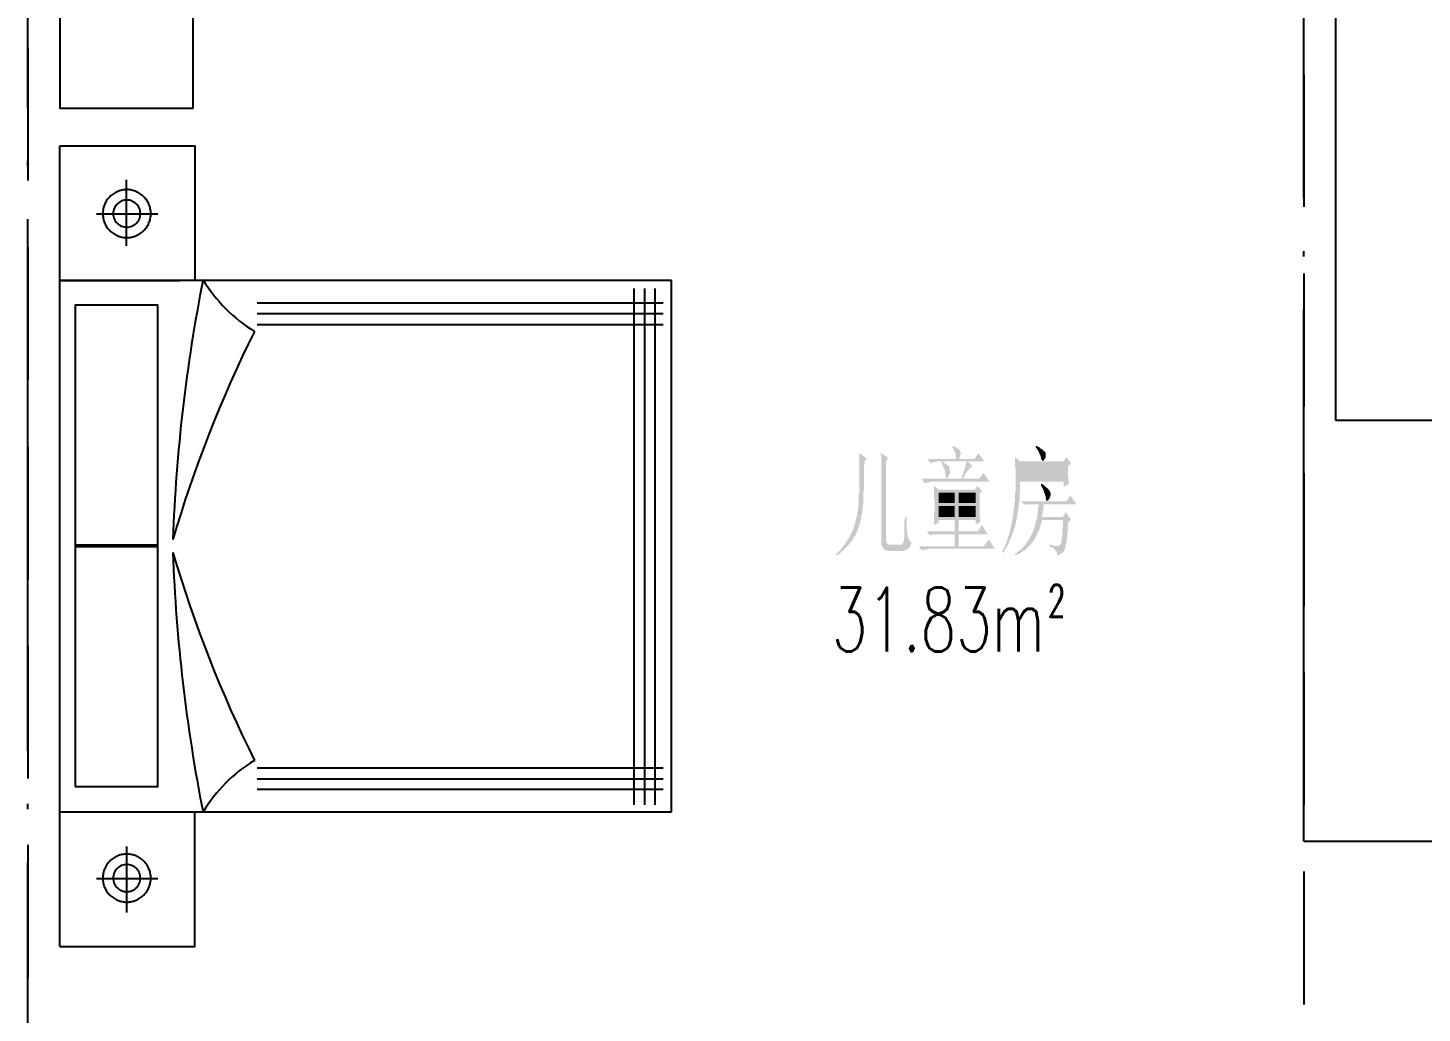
# Model space of a CAD drawing. Header units: millimetres. Extents: x -1120 to 100154, y -9529 to 14223.
# Drawn here: x 42888 to 48133, y 152 to 3860 of the extents above; entities that cross this region are included whole.
import ezdxf

# ---------------------------------------------------------------- set-up
doc = ezdxf.new("R2010")
doc.units = ezdxf.units.MM
doc.linetypes.add('DOTE', pattern=[2.42, 2, -0.2, 0.02, -0.2])
for name, color, linetype in [('A-DOTE', 1, 'Continuous'), ('A-房间名称', 7, 'Continuous'), ('A-立面看线', 7, 'Continuous')]:
    doc.layers.add(name, color=color, linetype=linetype)
doc.styles.add('_TCH_WINDOW', font='SIMPLEX', dxfattribs={"bigfont": 'GBCBIG'})

msp = doc.modelspace()

# ---------------------------------------------------------------- hatches: boundary and pattern name
at = {"layer": 'A-立面看线'}
for points in [[(46035.3, 2228.3), (46035.3, 2221.8), (46035.3, 2217.4), (46033.1, 2210.9), (46033.1, 2206.6), (46033.1, 2202.2), (46033.1, 2195.7), (46033.1, 2191.3), (46033.1, 2187), (46033.1, 2182.6), (46033.1, 2176.1), (46033.1, 2171.7), (46033.1, 2167.4), (46033.1, 2163), (46033.1, 2158.7), (46033.1, 2154.3), (46033.1, 2150), (46033.1, 2145.6), (46033.1, 2139.1), (46033.1, 2134.8), (46033.1, 2130.4), (46033.1, 2128.2), (46033.1, 2123.9), (46033.1, 2119.5), (46031, 2115.2), (46031, 2110.8), (46031, 2106.5), (46031, 2102.1), (46031, 2097.8), (46031, 2095.6), (46031, 2091.2), (46031, 2086.9), (46031, 2082.5), (46031, 2082.5), (46031, 2076), (46031, 2071.6), (46031, 2067.3), (46028.8, 2062.9), (46028.8, 2058.6), (46028.8, 2054.2), (46028.8, 2049.9), (46026.6, 2045.5), (46026.6, 2041.2), (46026.6, 2036.8), (46026.6, 2032.5), (46024.4, 2028.1), (46024.4, 2023.8), (46022.3, 2019.4), (46022.3, 2015.1), (46022.3, 2010.7), (46020.1, 2006.4), (46020.1, 2002), (46017.9, 1997.7), (46017.9, 1995.5), (46015.7, 1991.1), (46015.7, 1986.8), (46013.6, 1982.4), (46011.4, 1978.1), (46011.4, 1973.7), (46009.2, 1971.5), (46009.2, 1969.4), (46007, 1965), (46007, 1962.8), (46004.9, 1960.7), (46002.7, 1956.3), (46002.7, 1954.1), (46000.5, 1949.8), (45998.3, 1947.6), (45996.1, 1945.4), (45994, 1941.1), (45994, 1938.9), (45991.8, 1936.7), (45989.6, 1932.4), (45987.4, 1930.2), (45985.3, 1928), (45983.1, 1923.7), (45980.9, 1921.5), (45978.7, 1919.3), (45976.6, 1915), (45974.4, 1912.8), (45970, 1910.6), (45967.9, 1906.3), (45965.7, 1904.1), (45963.5, 1901.9), (45961.3, 1899.7), (45957, 1895.4), (45954.8, 1893.2), (45952.6, 1891), (45948.3, 1888.9), (45946.1, 1884.5), (45941.7, 1882.3), (45939.6, 1880.1), (45935.2, 1878), (45933, 1875.8), (45930.9, 1873.6), (45928.7, 1880.1), (45930.9, 1882.3), (45935.2, 1884.5), (45937.4, 1888.9), (45939.6, 1891), (45941.7, 1893.2), (45946.1, 1897.6), (45948.3, 1899.7), (45950.5, 1901.9), (45952.6, 1906.3), (45954.8, 1908.4), (45957, 1910.6), (45959.2, 1915), (45961.3, 1917.1), (45963.5, 1921.5), (45965.7, 1923.7), (45967.9, 1928), (45970, 1930.2), (45972.2, 1934.5), (45974.4, 1936.7), (45976.6, 1941.1), (45978.7, 1943.3), (45980.9, 1947.6), (45980.9, 1949.8), (45983.1, 1954.1), (45985.3, 1956.3), (45987.4, 1960.7), (45987.4, 1962.8), (45989.6, 1967.2), (45989.6, 1967.2), (45991.8, 1971.5), (45994, 1975.9), (45994, 1978.1), (45996.1, 1982.4), (45996.1, 1986.8), (45998.3, 1991.1), (45998.3, 1993.3), (46000.5, 1997.7), (46000.5, 2002), (46002.7, 2006.4), (46002.7, 2010.7), (46004.9, 2015.1), (46004.9, 2019.4), (46007, 2023.8), (46007, 2028.1), (46007, 2032.5), (46009.2, 2036.8), (46009.2, 2041.2), (46009.2, 2045.5), (46011.4, 2049.9), (46011.4, 2054.2), (46011.4, 2058.6), (46011.4, 2062.9), (46013.6, 2067.3), (46013.6, 2071.6), (46013.6, 2078.2), (46013.6, 2082.5), (46013.6, 2084.7), (46013.6, 2089.1), (46013.6, 2091.2), (46013.6, 2095.6), (46013.6, 2099.9), (46013.6, 2102.1), (46013.6, 2106.5), (46015.7, 2110.8), (46015.7, 2113), (46015.7, 2117.3), (46015.7, 2121.7), (46015.7, 2126), (46015.7, 2130.4), (46015.7, 2134.8), (46015.7, 2136.9), (46015.7, 2141.3), (46015.7, 2145.6), (46015.7, 2150), (46015.7, 2154.3), (46015.7, 2158.7), (46015.7, 2165.2), (46015.7, 2169.6), (46015.7, 2173.9), (46015.7, 2178.3), (46015.7, 2182.6), (46015.7, 2187), (46015.7, 2193.5), (46015.7, 2197.9), (46015.7, 2202.2), (46015.7, 2208.7), (46015.7, 2213.1), (46015.7, 2217.4), (46015.7, 2224), (46015.7, 2228.3), (46015.7, 2234.9), (46015.7, 2239.2), (46015.7, 2245.7), (46015.7, 2250.1), (46015.7, 2256.6), (46015.7, 2258.8), (46044, 2239.2), (46035.3, 2228.3)], [(46098.4, 2184.8), (46098.4, 2189.2), (46098.4, 2193.5), (46098.4, 2197.9), (46098.4, 2202.2), (46098.4, 2206.6), (46098.4, 2210.9), (46098.4, 2215.3), (46098.4, 2219.6), (46098.4, 2224), (46098.4, 2228.3), (46098.4, 2232.7), (46098.4, 2239.2), (46098.4, 2243.6), (46098.4, 2247.9), (46098.4, 2252.3), (46096.3, 2256.6), (46096.3, 2261), (46124.5, 2241.4), (46115.8, 2228.3), (46115.8, 1936.7), (46115.8, 1932.4), (46115.8, 1930.2), (46118, 1925.8), (46118, 1923.7), (46120.2, 1919.3), (46122.4, 1919.3), (46124.5, 1917.1), (46126.7, 1915), (46131.1, 1915), (46133.2, 1915), (46170.2, 1915), (46172.4, 1915), (46174.6, 1915), (46176.8, 1917.1), (46178.9, 1919.3), (46181.1, 1921.5), (46181.1, 1925.8), (46183.3, 1930.2), (46183.3, 1934.5), (46183.3, 1938.9), (46185.5, 1943.3), (46185.5, 1945.4), (46185.5, 1949.8), (46185.5, 1952), (46185.5, 1956.3), (46185.5, 1960.7), (46185.5, 1965), (46185.5, 1969.4), (46185.5, 1973.7), (46185.5, 1978.1), (46185.5, 1982.4), (46185.5, 1986.8), (46185.5, 1991.1), (46185.5, 1997.7), (46185.5, 2002), (46187.6, 2008.5), (46187.6, 2012.9), (46187.6, 2019.4), (46194.2, 2019.4), (46194.2, 2012.9), (46194.2, 2006.4), (46194.2, 2002), (46194.2, 1995.5), (46194.2, 1991.1), (46194.2, 1984.6), (46194.2, 1980.2), (46194.2, 1975.9), (46194.2, 1971.5), (46194.2, 1969.4), (46196.4, 1965), (46196.4, 1960.7), (46196.4, 1958.5), (46196.4, 1956.3), (46196.4, 1954.1), (46198.5, 1949.8), (46198.5, 1945.4), (46200.7, 1943.3), (46200.7, 1938.9), (46202.9, 1934.5), (46205.1, 1930.2), (46207.2, 1928), (46209.4, 1923.7), (46211.6, 1921.5), (46211.6, 1919.3), (46209.4, 1917.1), (46209.4, 1912.8), (46207.2, 1908.4), (46205.1, 1906.3), (46202.9, 1904.1), (46200.7, 1901.9), (46198.5, 1899.7), (46194.2, 1897.6), (46192, 1895.4), (46189.8, 1893.2), (46185.5, 1893.2), (46183.3, 1891), (46181.1, 1891), (46128.9, 1891), (46124.5, 1891), (46120.2, 1893.2), (46118, 1893.2), (46115.8, 1893.2), (46111.5, 1895.4), (46109.3, 1897.6), (46107.1, 1899.7), (46105, 1901.9), (46105, 1904.1), (46102.8, 1906.3), (46100.6, 1910.6), (46100.6, 1912.8), (46098.4, 1917.1), (46098.4, 1921.5), (46098.4, 1925.8), (46098.4, 1928), (46098.4, 2184.8)], [(46272.5, 2237), (46379.1, 2237), (46379.1, 2241.4), (46379.1, 2245.7), (46379.1, 2250.1), (46377, 2254.4), (46377, 2258.8), (46374.8, 2263.1), (46374.8, 2265.3), (46372.6, 2269.7), (46370.4, 2274), (46368.3, 2278.4), (46366.1, 2280.5), (46366.1, 2282.7), (46368.3, 2287.1), (46372.6, 2284.9), (46377, 2282.7), (46381.3, 2280.5), (46383.5, 2278.4), (46387.8, 2276.2), (46390, 2274), (46392.2, 2271.8), (46392.2, 2271.8), (46394.4, 2269.7), (46394.4, 2267.5), (46396.6, 2263.1), (46396.6, 2258.8), (46396.6, 2256.6), (46396.6, 2254.4), (46394.4, 2250.1), (46394.4, 2245.7), (46392.2, 2243.6), (46390, 2239.2), (46387.8, 2237), (46448.8, 2237), (46464, 2258.8), (46485.8, 2228.3), (46424.8, 2228.3), (46442.2, 2210.9), (46440.1, 2210.9), (46437.9, 2208.7), (46437.9, 2208.7), (46435.7, 2206.6), (46433.5, 2204.4), (46431.4, 2202.2), (46429.2, 2200), (46427, 2197.9), (46424.8, 2193.5), (46420.5, 2191.3), (46418.3, 2187), (46416.1, 2184.8), (46414, 2180.4), (46411.8, 2176.1), (46409.6, 2171.7), (46407.4, 2167.4), (46405.3, 2163), (46466.2, 2163), (46483.6, 2184.8), (46505.4, 2152.2), (46289.9, 2152.2), (46287.7, 2152.2), (46283.4, 2152.2), (46281.2, 2152.2), (46276.9, 2150), (46274.7, 2150), (46270.3, 2150), (46268.2, 2150), (46266, 2147.8), (46261.6, 2147.8), (46261.6, 2145.6), (46250.8, 2163), (46398.7, 2163), (46400.9, 2167.4), (46403.1, 2171.7), (46403.1, 2176.1), (46405.3, 2180.4), (46407.4, 2184.8), (46407.4, 2189.2), (46409.6, 2193.5), (46411.8, 2197.9), (46411.8, 2202.2), (46414, 2206.6), (46414, 2210.9), (46416.1, 2213.1), (46416.1, 2217.4), (46418.3, 2221.8), (46418.3, 2224), (46420.5, 2228.3), (46329.1, 2228.3), (46333.4, 2224), (46335.6, 2221.8), (46340, 2219.6), (46344.3, 2217.4), (46346.5, 2215.3), (46348.7, 2213.1), (46350.9, 2210.9), (46353, 2208.7), (46353, 2206.6), (46355.2, 2204.4), (46355.2, 2200), (46355.2, 2195.7), (46357.4, 2191.3), (46357.4, 2189.2), (46357.4, 2184.8), (46355.2, 2180.4), (46353, 2176.1), (46350.9, 2173.9), (46350.9, 2173.9), (46348.7, 2167.4), (46346.5, 2165.2), (46346.5, 2165.2), (46344.3, 2165.2), (46342.1, 2167.4), (46342.1, 2171.7), (46340, 2176.1), (46340, 2182.6), (46337.8, 2184.8), (46337.8, 2189.2), (46337.8, 2193.5), (46335.6, 2197.9), (46335.6, 2202.2), (46333.4, 2204.4), (46331.3, 2208.7), (46329.1, 2213.1), (46329.1, 2217.4), (46326.9, 2219.6), (46324.7, 2224), (46322.6, 2228.3), (46313.9, 2228.3), (46309.5, 2228.3), (46307.3, 2228.3), (46303, 2226.1), (46300.8, 2226.1), (46296.5, 2226.1), (46294.3, 2226.1), (46292.1, 2224), (46287.7, 2224), (46285.6, 2221.8), (46283.4, 2221.8), (46272.5, 2237)], [(46681.6, 2287.1), (46686, 2284.9), (46690.3, 2282.7), (46694.7, 2280.5), (46696.9, 2276.2), (46701.2, 2276.2), (46703.4, 2274), (46705.6, 2271.8), (46707.7, 2269.7), (46709.9, 2267.5), (46712.1, 2265.3), (46712.1, 2265.3), (46714.3, 2265.3), (46716.4, 2261), (46716.4, 2256.6), (46716.4, 2252.3), (46716.4, 2252.3), (46716.4, 2247.9), (46716.4, 2243.6), (46714.3, 2239.2), (46712.1, 2237), (46709.9, 2232.7), (46707.7, 2230.5), (46707.7, 2230.5), (46705.6, 2230.5), (46703.4, 2232.7), (46701.2, 2234.9), (46699, 2239.2), (46699, 2245.7), (46696.9, 2247.9), (46696.9, 2252.3), (46694.7, 2254.4), (46692.5, 2258.8), (46692.5, 2261), (46690.3, 2265.3), (46688.1, 2269.7), (46686, 2271.8), (46683.8, 2276.2), (46679.4, 2280.5), (46679.4, 2282.7), (46681.6, 2287.1)], [(46801.3, 2210.9), (46801.3, 2206.6), (46801.3, 2200), (46801.3, 2195.7), (46801.3, 2189.2), (46801.3, 2184.8), (46801.3, 2178.3), (46801.3, 2173.9), (46801.3, 2169.6), (46801.3, 2165.2), (46803.5, 2160.9), (46803.5, 2158.7), (46803.5, 2154.3), (46803.5, 2150), (46803.5, 2147.8), (46803.5, 2143.5), (46803.5, 2143.5), (46783.9, 2132.6), (46783.9, 2152.2), (46620.7, 2152.2), (46620.7, 2147.8), (46620.7, 2141.3), (46620.7, 2136.9), (46620.7, 2132.6), (46620.7, 2128.2), (46620.7, 2121.7), (46620.7, 2117.3), (46618.5, 2113), (46618.5, 2108.6), (46618.5, 2104.3), (46618.5, 2097.8), (46618.5, 2093.4), (46618.5, 2089.1), (46618.5, 2084.7), (46618.5, 2080.3), (46616.3, 2076), (46616.3, 2071.6), (46616.3, 2067.3), (46616.3, 2062.9), (46614.2, 2056.4), (46614.2, 2052.1), (46614.2, 2047.7), (46614.2, 2043.4), (46612, 2039), (46612, 2034.7), (46612, 2032.5), (46609.8, 2028.1), (46609.8, 2023.8), (46609.8, 2019.4), (46607.6, 2015.1), (46607.6, 2010.7), (46605.5, 2006.4), (46605.5, 2002), (46605.5, 1997.7), (46603.3, 1993.3), (46603.3, 1991.1), (46601.1, 1986.8), (46601.1, 1982.4), (46598.9, 1978.1), (46598.9, 1973.7), (46596.8, 1971.5), (46594.6, 1967.2), (46594.6, 1962.8), (46592.4, 1958.5), (46592.4, 1956.3), (46590.2, 1952), (46588, 1947.6), (46588, 1945.4), (46585.9, 1941.1), (46583.7, 1936.7), (46583.7, 1934.5), (46581.5, 1930.2), (46579.3, 1928), (46579.3, 1923.7), (46577.2, 1919.3), (46575, 1917.1), (46572.8, 1912.8), (46572.8, 1910.6), (46570.6, 1906.3), (46568.5, 1904.1), (46566.3, 1899.7), (46564.1, 1897.6), (46561.9, 1893.2), (46559.8, 1891), (46559.8, 1886.7), (46557.6, 1884.5), (46553.2, 1891), (46555.4, 1893.2), (46557.6, 1897.6), (46557.6, 1899.7), (46559.8, 1904.1), (46561.9, 1906.3), (46564.1, 1910.6), (46564.1, 1912.8), (46566.3, 1917.1), (46568.5, 1921.5), (46568.5, 1923.7), (46570.6, 1928), (46572.8, 1932.4), (46572.8, 1936.7), (46575, 1941.1), (46575, 1945.4), (46577.2, 1947.6), (46579.3, 1952), (46579.3, 1956.3), (46581.5, 1960.7), (46581.5, 1965), (46583.7, 1969.4), (46583.7, 1973.7), (46585.9, 1978.1), (46585.9, 1984.6), (46588, 1989), (46588, 1993.3), (46590.2, 1997.7), (46590.2, 2002), (46590.2, 2006.4), (46592.4, 2010.7), (46592.4, 2015.1), (46592.4, 2021.6), (46594.6, 2025.9), (46594.6, 2030.3), (46594.6, 2034.7), (46596.8, 2039), (46596.8, 2043.4), (46596.8, 2047.7), (46596.8, 2052.1), (46598.9, 2056.4), (46598.9, 2060.8), (46598.9, 2065.1), (46598.9, 2069.5), (46598.9, 2073.8), (46601.1, 2078.2), (46601.1, 2082.5), (46601.1, 2086.9), (46601.1, 2091.2), (46601.1, 2095.6), (46601.1, 2099.9), (46601.1, 2104.3), (46601.1, 2108.6), (46603.3, 2113), (46603.3, 2117.3), (46603.3, 2121.7), (46603.3, 2126), (46603.3, 2130.4), (46603.3, 2134.8), (46603.3, 2136.9), (46603.3, 2143.5), (46603.3, 2150), (46603.3, 2154.3), (46603.3, 2158.7), (46603.3, 2165.2), (46603.3, 2169.6), (46603.3, 2173.9), (46603.3, 2180.4), (46603.3, 2184.8), (46603.3, 2189.2), (46603.3, 2193.5), (46603.3, 2197.9), (46603.3, 2202.2), (46603.3, 2206.6), (46601.1, 2210.9), (46601.1, 2215.3), (46601.1, 2219.6), (46601.1, 2224), (46601.1, 2228.3), (46601.1, 2230.5), (46601.1, 2234.9), (46601.1, 2239.2), (46601.1, 2241.4), (46601.1, 2245.7), (46620.7, 2228.3), (46783.9, 2228.3), (46794.8, 2245.7), (46812.2, 2219.6), (46801.3, 2210.9)], [(46620.7, 2219.6), (46620.7, 2163), (46783.9, 2163), (46783.9, 2219.6), (46620.7, 2219.6)], [(46296.5, 2136.9), (46313.9, 2121.7), (46451, 2121.7), (46459.7, 2136.9), (46477.1, 2117.3), (46468.4, 2106.5), (46468.4, 2099.9), (46468.4, 2095.6), (46468.4, 2089.1), (46468.4, 2084.7), (46468.4, 2078.2), (46468.4, 2073.8), (46468.4, 2067.3), (46468.4, 2062.9), (46468.4, 2058.6), (46468.4, 2054.2), (46468.4, 2049.9), (46468.4, 2043.4), (46468.4, 2039), (46468.4, 2034.7), (46468.4, 2032.5), (46468.4, 2028.1), (46468.4, 2023.8), (46468.4, 2019.4), (46468.4, 2015.1), (46470.5, 2012.9), (46470.5, 2008.5), (46470.5, 2006.4), (46470.5, 2002), (46470.5, 1999.8), (46453.1, 1991.1), (46453.1, 2008.5), (46390, 2008.5), (46390, 1965), (46461.8, 1965), (46477.1, 1989), (46498.8, 1954.1), (46390, 1954.1), (46390, 1908.4), (46483.6, 1908.4), (46503.2, 1934.5), (46524.9, 1899.7), (46281.2, 1899.7), (46276.9, 1899.7), (46274.7, 1899.7), (46270.3, 1897.6), (46268.2, 1897.6), (46263.8, 1897.6), (46261.6, 1897.6), (46257.3, 1895.4), (46255.1, 1895.4), (46252.9, 1893.2), (46250.8, 1893.2), (46239.9, 1908.4), (46374.8, 1908.4), (46374.8, 1954.1), (46311.7, 1954.1), (46307.3, 1954.1), (46305.2, 1954.1), (46300.8, 1954.1), (46298.6, 1954.1), (46294.3, 1954.1), (46292.1, 1954.1), (46289.9, 1952), (46285.6, 1952), (46283.4, 1949.8), (46281.2, 1949.8), (46270.3, 1965), (46374.8, 1965), (46374.8, 2008.5), (46313.9, 2008.5), (46313.9, 1997.7), (46296.5, 1989), (46296.5, 1993.3), (46296.5, 1995.5), (46296.5, 1999.8), (46296.5, 2004.2), (46296.5, 2008.5), (46296.5, 2012.9), (46296.5, 2017.2), (46296.5, 2021.6), (46296.5, 2025.9), (46296.5, 2030.3), (46296.5, 2034.7), (46298.6, 2041.2), (46298.6, 2045.5), (46298.6, 2049.9), (46298.6, 2054.2), (46298.6, 2060.8), (46298.6, 2060.8), (46298.6, 2065.1), (46298.6, 2069.5), (46298.6, 2076), (46298.6, 2080.3), (46296.5, 2084.7), (46296.5, 2089.1), (46296.5, 2093.4), (46296.5, 2097.8), (46296.5, 2104.3), (46296.5, 2108.6), (46296.5, 2113), (46296.5, 2117.3), (46296.5, 2119.5), (46296.5, 2123.9), (46296.5, 2128.2), (46296.5, 2132.6), (46296.5, 2136.9), (46296.5, 2136.9)], [(46313.9, 2110.8), (46313.9, 2071.6), (46374.8, 2071.6), (46374.8, 2110.8), (46313.9, 2110.8)], [(46390, 2110.8), (46390, 2071.6), (46453.1, 2071.6), (46453.1, 2110.8), (46390, 2110.8)], [(46625, 2078.2), (46794.8, 2078.2), (46810, 2099.9), (46831.8, 2067.3), (46707.7, 2067.3), (46707.7, 2065.1), (46707.7, 2060.8), (46707.7, 2056.4), (46707.7, 2052.1), (46707.7, 2049.9), (46707.7, 2045.5), (46705.6, 2039), (46705.6, 2034.7), (46705.6, 2030.3), (46703.4, 2023.8), (46703.4, 2019.4), (46703.4, 2019.4), (46781.7, 2019.4), (46792.6, 2036.8), (46812.2, 2008.5), (46801.3, 1999.8), (46801.3, 1993.3), (46799.1, 1986.8), (46799.1, 1980.2), (46799.1, 1975.9), (46799.1, 1969.4), (46799.1, 1962.8), (46799.1, 1958.5), (46797, 1952), (46797, 1947.6), (46797, 1943.3), (46797, 1938.9), (46797, 1934.5), (46794.8, 1930.2), (46794.8, 1925.8), (46794.8, 1923.7), (46794.8, 1919.3), (46792.6, 1917.1), (46792.6, 1912.8), (46792.6, 1910.6), (46792.6, 1908.4), (46790.4, 1906.3), (46790.4, 1904.1), (46790.4, 1901.9), (46788.2, 1897.6), (46786.1, 1895.4), (46786.1, 1893.2), (46783.9, 1888.9), (46781.7, 1886.7), (46779.5, 1884.5), (46775.2, 1882.3), (46773, 1880.1), (46768.7, 1878), (46766.5, 1878), (46762.1, 1875.8), (46760, 1873.6), (46760, 1878), (46760, 1880.1), (46760, 1884.5), (46757.8, 1886.7), (46757.8, 1888.9), (46755.6, 1891), (46753.4, 1893.2), (46751.3, 1897.6), (46749.1, 1899.7), (46746.9, 1901.9), (46742.6, 1904.1), (46740.4, 1906.3), (46736, 1906.3), (46731.7, 1908.4), (46731.7, 1908.4), (46731.7, 1917.1), (46736, 1915), (46740.4, 1912.8), (46742.6, 1912.8), (46746.9, 1910.6), (46749.1, 1910.6), (46753.4, 1910.6), (46755.6, 1910.6), (46757.8, 1910.6), (46760, 1908.4), (46760, 1908.4), (46762.1, 1910.6), (46766.5, 1910.6), (46768.7, 1912.8), (46770.8, 1915), (46773, 1915), (46773, 1917.1), (46775.2, 1921.5), (46775.2, 1923.7), (46777.4, 1930.2), (46777.4, 1934.5), (46777.4, 1941.1), (46779.5, 1945.4), (46779.5, 1949.8), (46779.5, 1954.1), (46779.5, 1958.5), (46779.5, 1962.8), (46779.5, 1967.2), (46779.5, 1971.5), (46781.7, 1975.9), (46781.7, 1980.2), (46781.7, 1984.6), (46781.7, 1989), (46781.7, 1993.3), (46781.7, 1999.8), (46781.7, 2004.2), (46781.7, 2008.5), (46703.4, 2008.5), (46701.2, 2004.2), (46701.2, 1999.8), (46699, 1995.5), (46699, 1991.1), (46696.9, 1986.8), (46696.9, 1984.6), (46694.7, 1980.2), (46694.7, 1975.9), (46692.5, 1971.5), (46690.3, 1969.4), (46690.3, 1965), (46688.1, 1960.7), (46686, 1958.5), (46686, 1954.1), (46683.8, 1952), (46681.6, 1947.6), (46679.4, 1945.4), (46677.3, 1941.1), (46677.3, 1938.9), (46675.1, 1934.5), (46672.9, 1932.4), (46670.7, 1930.2), (46668.6, 1925.8), (46666.4, 1923.7), (46664.2, 1921.5), (46662, 1917.1), (46659.9, 1915), (46657.7, 1912.8), (46655.5, 1910.6), (46653.3, 1908.4), (46651.2, 1906.3), (46646.8, 1904.1), (46644.6, 1899.7), (46642.5, 1897.6), (46640.3, 1895.4), (46638.1, 1893.2), (46633.7, 1893.2), (46631.6, 1891), (46629.4, 1888.9), (46625, 1886.7), (46622.9, 1884.5), (46620.7, 1882.3), (46616.3, 1880.1), (46614.2, 1880.1), (46609.8, 1878), (46607.6, 1875.8), (46603.3, 1875.8), (46603.3, 1873.6), (46601.1, 1882.3), (46603.3, 1882.3), (46607.6, 1884.5), (46609.8, 1886.7), (46612, 1888.9), (46616.3, 1891), (46618.5, 1893.2), (46620.7, 1895.4), (46622.9, 1897.6), (46625, 1899.7), (46629.4, 1901.9), (46631.6, 1906.3), (46633.7, 1908.4), (46635.9, 1910.6), (46638.1, 1912.8), (46640.3, 1915), (46642.5, 1919.3), (46644.6, 1921.5), (46646.8, 1923.7), (46649, 1928), (46651.2, 1930.2), (46653.3, 1932.4), (46653.3, 1936.7), (46655.5, 1938.9), (46657.7, 1941.1), (46659.9, 1945.4), (46662, 1947.6), (46662, 1952), (46664.2, 1954.1), (46666.4, 1958.5), (46668.6, 1962.8), (46668.6, 1965), (46670.7, 1969.4), (46672.9, 1973.7), (46672.9, 1975.9), (46675.1, 1980.2), (46675.1, 1984.6), (46677.3, 1986.8), (46677.3, 1991.1), (46679.4, 1995.5), (46679.4, 1999.8), (46681.6, 2004.2), (46681.6, 2008.5), (46683.8, 2010.7), (46683.8, 2015.1), (46683.8, 2019.4), (46686, 2023.8), (46686, 2028.1), (46686, 2032.5), (46688.1, 2036.8), (46688.1, 2041.2), (46688.1, 2047.7), (46688.1, 2052.1), (46688.1, 2056.4), (46690.3, 2060.8), (46690.3, 2065.1), (46690.3, 2067.3), (46649, 2067.3), (46635.9, 2065.1), (46625, 2078.2)], [(46699, 2141.3), (46703.4, 2145.6), (46705.6, 2141.3), (46709.9, 2139.1), (46714.3, 2134.8), (46716.4, 2132.6), (46718.6, 2130.4), (46723, 2128.2), (46725.1, 2126), (46727.3, 2123.9), (46727.3, 2121.7), (46729.5, 2119.5), (46731.7, 2119.5), (46733.8, 2113), (46733.8, 2110.8), (46736, 2106.5), (46736, 2104.3), (46736, 2099.9), (46733.8, 2097.8), (46731.7, 2093.4), (46731.7, 2089.1), (46727.3, 2084.7), (46725.1, 2080.3), (46723, 2080.3), (46723, 2080.3), (46720.8, 2080.3), (46718.6, 2082.5), (46718.6, 2086.9), (46716.4, 2091.2), (46716.4, 2095.6), (46716.4, 2097.8), (46714.3, 2102.1), (46714.3, 2106.5), (46712.1, 2108.6), (46709.9, 2113), (46709.9, 2117.3), (46707.7, 2121.7), (46705.6, 2126), (46703.4, 2130.4), (46701.2, 2134.8), (46699, 2139.1), (46699, 2141.3), (46699, 2141.3)], [(46313.9, 2060.8), (46313.9, 2019.4), (46374.8, 2019.4), (46374.8, 2060.8), (46313.9, 2060.8)], [(46390, 2060.8), (46390, 2019.4), (46453.1, 2019.4), (46453.1, 2060.8), (46390, 2060.8)]]:
    msp.add_hatch(color=256, dxfattribs=at).paths.add_polyline_path(points)

# ---------------------------------------------------------------- linework, layer by layer
at = {"layer": 'A-DOTE', "linetype": 'DOTE', "ltscale": 1000}
for p, q in [((42887.6, -3700.5), (42887.6, 14221.2)), ((47688.1, 799.7), (47688.1, 7220.3)), ((47688.1, 799.7), (51688.8, 799.7))]:
    msp.add_line(p, q, dxfattribs=at)
at = {"layer": 'A-立面看线'}
for points in [[(47808.8, 2382.8), (47808.8, 5083.4), (48209.2, 5083.4), (48209.2, 2382.8), (47808.8, 2382.8)], [(43508.9, 3557.9), (43508.9, 4759.1), (43008.4, 4759.1), (43008.4, 3557.9), (43508.9, 3557.9)], [(42888.7, 3285.9), (42888.7, 3784.2)], [(47689.2, 3185.8), (47689.2, 3684.1)], [(43008.4, 2909.4), (43008.4, 3416.5)], [(43008.4, 3416.5), (43515.4, 3416.5), (43515.4, 2909.4)], [(43258.6, 3040), (43258.6, 3288.1)], [(43259.7, 3070.5), (43264.4, 3070.6), (43268.9, 3070.9), (43273.5, 3071.5), (43277.9, 3072.3), (43282.3, 3073.3), (43286.6, 3074.5), (43290.8, 3076), (43294.9, 3077.6), (43298.9, 3079.4), (43302.8, 3081.4), (43306.5, 3083.5), (43310.2, 3085.9), (43313.7, 3088.4), (43317.2, 3091.1), (43320.4, 3093.9), (43323.6, 3096.9), (43326.6, 3100.1), (43329.4, 3103.3), (43332.1, 3106.7), (43334.6, 3110.3), (43336.9, 3114), (43339.1, 3117.7), (43341.1, 3121.6), (43342.9, 3125.6), (43344.5, 3129.7), (43346, 3133.9), (43347.2, 3138.2), (43348.2, 3142.6), (43349, 3147), (43349.6, 3151.5), (43349.9, 3156.1), (43350, 3160.8), (43349.9, 3165.4), (43349.6, 3170), (43349, 3174.5), (43348.2, 3179), (43347.2, 3183.3), (43346, 3187.6), (43344.5, 3191.8), (43342.9, 3195.9), (43341.1, 3199.9), (43339.1, 3203.8), (43336.9, 3207.6), (43334.6, 3211.3), (43332.1, 3214.8), (43329.4, 3218.2), (43326.6, 3221.5), (43323.6, 3224.6), (43320.4, 3227.6), (43317.2, 3230.5), (43313.7, 3233.1), (43310.2, 3235.7), (43306.5, 3238), (43302.8, 3240.2), (43298.9, 3242.2), (43294.9, 3244), (43290.8, 3245.6), (43286.6, 3247), (43282.3, 3248.2), (43277.9, 3249.3), (43273.5, 3250), (43268.9, 3250.6), (43264.4, 3251), (43259.7, 3251.1), (43255.1, 3251), (43250.5, 3250.6), (43246, 3250), (43241.5, 3249.3), (43237.1, 3248.2), (43232.9, 3247), (43228.7, 3245.6), (43224.6, 3244), (43220.6, 3242.2), (43216.7, 3240.2), (43212.9, 3238), (43209.2, 3235.7), (43205.7, 3233.1), (43202.3, 3230.5), (43199, 3227.6), (43195.9, 3224.6), (43192.9, 3221.5), (43190, 3218.2), (43187.3, 3214.8), (43184.8, 3211.3), (43182.5, 3207.6), (43180.3, 3203.8), (43178.3, 3199.9), (43176.5, 3195.9), (43174.9, 3191.8), (43173.5, 3187.6), (43172.2, 3183.3), (43171.2, 3179), (43170.4, 3174.5), (43169.9, 3170), (43169.5, 3165.4), (43169.4, 3160.8), (43169.5, 3156.1), (43169.9, 3151.5), (43170.4, 3147), (43171.2, 3142.6), (43172.2, 3138.2), (43173.5, 3133.9), (43174.9, 3129.7), (43176.5, 3125.6), (43178.3, 3121.6), (43180.3, 3117.7), (43182.5, 3114), (43184.8, 3110.3), (43187.3, 3106.7), (43190, 3103.3), (43192.9, 3100.1), (43195.9, 3096.9), (43199, 3093.9), (43202.3, 3091.1), (43205.7, 3088.4), (43209.2, 3085.9), (43212.9, 3083.5), (43216.7, 3081.4), (43220.6, 3079.4), (43224.6, 3077.6), (43228.7, 3076), (43232.9, 3074.5), (43237.1, 3073.3), (43241.5, 3072.3), (43246, 3071.5), (43250.5, 3070.9), (43255.1, 3070.6), (43259.7, 3070.5)], [(43259.7, 3109.6), (43264.9, 3109.9), (43270, 3110.7), (43274.9, 3111.9), (43279.6, 3113.7), (43284.1, 3115.8), (43288.3, 3118.4), (43292.2, 3121.3), (43295.9, 3124.6), (43299.2, 3128.3), (43302.1, 3132.2), (43304.7, 3136.4), (43306.8, 3140.9), (43308.5, 3145.6), (43309.8, 3150.5), (43310.6, 3155.6), (43310.8, 3160.8), (43310.6, 3166), (43309.8, 3171.1), (43308.5, 3176), (43306.8, 3180.7), (43304.7, 3185.2), (43302.1, 3189.4), (43299.2, 3193.3), (43295.9, 3196.9), (43292.2, 3200.2), (43288.3, 3203.2), (43284.1, 3205.7), (43279.6, 3207.9), (43274.9, 3209.6), (43270, 3210.9), (43264.9, 3211.7), (43259.7, 3211.9), (43254.5, 3211.7), (43249.4, 3210.9), (43244.5, 3209.6), (43239.8, 3207.9), (43235.3, 3205.7), (43231.1, 3203.2), (43227.2, 3200.2), (43223.5, 3196.9), (43220.2, 3193.3), (43217.3, 3189.4), (43214.7, 3185.2), (43212.6, 3180.7), (43210.9, 3176), (43209.6, 3171.1), (43208.8, 3166), (43208.6, 3160.8), (43208.8, 3155.6), (43209.6, 3150.5), (43210.9, 3145.6), (43212.6, 3140.9), (43214.7, 3136.4), (43217.3, 3132.2), (43220.2, 3128.3), (43223.5, 3124.6), (43227.2, 3121.3), (43231.1, 3118.4), (43235.3, 3115.8), (43239.8, 3113.7), (43244.5, 3111.9), (43249.4, 3110.7), (43254.5, 3109.9), (43259.7, 3109.6)], [(43145.5, 3159.7), (43376.1, 3159.7)], [(43515.4, 3077), (43515.4, 3077)], [(42888.7, 2535.2), (42888.7, 3035.7)], [(43008.4, 909.6), (43008.4, 2909.4)], [(45308.5, 2909.4), (43008.4, 2909.4)], [(43008.4, 2909.4), (43458.8, 2909.4)], [(43546.5, 2912.5), (43540.7, 2882.3), (43534.9, 2852.1), (43529.4, 2821.8), (43523.9, 2791.5), (43518.7, 2761.1), (43513.5, 2730.8), (43508.5, 2700.4), (43503.7, 2670), (43499, 2639.6), (43494.5, 2609.1), (43490.1, 2578.7), (43485.9, 2548.2), (43481.8, 2517.7), (43477.9, 2487.2), (43474.1, 2456.6), (43470.4, 2426.1), (43467, 2395.5), (43463.6, 2364.9), (43460.4, 2334.3), (43457.4, 2303.6), (43454.5, 2273), (43451.8, 2242.4), (43449.2, 2211.7), (43446.8, 2181), (43444.5, 2150.3), (43442.4, 2119.6), (43440.4, 2088.9), (43438.6, 2058.1), (43436.9, 2027.4), (43435.3, 1996.6), (43434, 1965.9), (43432.7, 1935.1)], [(43546.5, 2911.9), (43555.7, 2897.2), (43565.3, 2882.8), (43575.4, 2868.7), (43585.8, 2854.9), (43596.7, 2841.5), (43607.9, 2828.3), (43619.5, 2815.6), (43631.5, 2803.2), (43643.9, 2791.1), (43656.6, 2779.5), (43669.6, 2768.2), (43683, 2757.3), (43696.8, 2746.8), (43710.8, 2736.7), (43725.2, 2727), (43739.9, 2717.7)], [(45308.5, 909.6), (45308.5, 2909.4)], [(47689.2, 2435.1), (47689.2, 2935.6)], [(45169.2, 935.7), (45169.2, 2879)], [(45208.4, 935.7), (45208.4, 2879)], [(45247.6, 935.7), (45247.6, 2879)], [(43064.9, 1908.4), (43376.1, 1908.4), (43376.1, 2815.9), (43064.9, 2815.9), (43064.9, 1908.4)], [(43750.4, 2824.6), (45278, 2824.6)], [(43750.4, 2785.4), (45278, 2785.4)], [(43750.4, 2744.1), (45278, 2744.1)], [(43740.1, 2717.5), (43716.9, 2670.2), (43694.2, 2622.7), (43672, 2575), (43650.3, 2527), (43629.2, 2478.8), (43608.7, 2430.4), (43588.6, 2381.7), (43569.1, 2332.9), (43550.2, 2283.8), (43531.8, 2234.5), (43513.9, 2185), (43496.6, 2135.3), (43479.9, 2085.4), (43463.7, 2035.3), (43448, 1985.1), (43432.9, 1934.6)], [(42888.7, 1784.4), (42888.7, 2284.9)], [(47689.2, 1684.3), (47689.2, 2184.8)], [(43064.9, 1005.4), (43376.1, 1005.4), (43376.1, 1912.8), (43064.9, 1912.8), (43064.9, 1005.4)], [(43432.8, 1885.5), (43434, 1854.7), (43435.4, 1824), (43436.9, 1793.2), (43438.6, 1762.5), (43440.4, 1731.8), (43442.4, 1701), (43444.5, 1670.3), (43446.8, 1639.6), (43449.3, 1608.9), (43451.8, 1578.3), (43454.6, 1547.6), (43457.5, 1517), (43460.5, 1486.4), (43463.7, 1455.7), (43467, 1425.1), (43470.5, 1394.6), (43474.2, 1364), (43477.9, 1333.5), (43481.9, 1302.9), (43486, 1272.4), (43490.2, 1242), (43494.6, 1211.5), (43499.1, 1181.1), (43503.8, 1150.6), (43508.6, 1120.2), (43513.6, 1089.9), (43518.8, 1059.5), (43524, 1029.2), (43529.5, 998.9), (43535.1, 968.6), (43540.8, 938.3), (43546.7, 908.1)], [(43433, 1886.2), (43448.1, 1835.7), (43463.8, 1785.5), (43480, 1735.4), (43496.8, 1685.5), (43514.1, 1635.8), (43531.9, 1586.3), (43550.4, 1537), (43569.3, 1487.9), (43588.8, 1439.1), (43608.8, 1390.4), (43629.4, 1342), (43650.5, 1293.8), (43672.2, 1245.8), (43694.4, 1198.1), (43717.1, 1150.6), (43740.3, 1103.4)], [(42888.7, 1035.8), (42888.7, 1534.1)], [(47689.2, 935.7), (47689.2, 1434)], [(43739.8, 1103.5), (43725.1, 1094.2), (43710.8, 1084.5), (43696.7, 1074.4), (43683, 1063.9), (43669.6, 1053), (43656.5, 1041.7), (43643.8, 1030.1), (43631.5, 1018), (43619.5, 1005.6), (43607.9, 992.8), (43596.6, 979.7), (43585.8, 966.3), (43575.4, 952.5), (43565.3, 938.4), (43555.7, 924), (43546.5, 909.3)], [(43750.4, 1075), (45278, 1075)], [(43750.4, 1033.6), (45278, 1033.6)], [(43750.4, 994.5), (45278, 994.5)], [(43008.4, 909.6), (45308.5, 909.6)], [(43008.4, 402.6), (43008.4, 909.6), (43428.4, 909.6)], [(43008.4, 402.6), (43515.4, 402.6), (43515.4, 909.6)], [(42888.7, 285.1), (42888.7, 785.6)], [(43259.7, 570.1), (43264.4, 570.3), (43268.9, 570.6), (43273.5, 571.2), (43277.9, 572), (43282.3, 573), (43286.6, 574.2), (43290.8, 575.6), (43294.9, 577.2), (43298.9, 579), (43302.8, 581), (43306.5, 583.2), (43310.2, 585.6), (43313.7, 588.1), (43317.2, 590.8), (43320.4, 593.6), (43323.6, 596.6), (43326.6, 599.7), (43329.4, 603), (43332.1, 606.4), (43334.6, 610), (43336.9, 613.6), (43339.1, 617.4), (43341.1, 621.3), (43342.9, 625.3), (43344.5, 629.4), (43346, 633.6), (43347.2, 637.9), (43348.2, 642.2), (43349, 646.7), (43349.6, 651.2), (43349.9, 655.8), (43350, 660.4), (43349.9, 665.1), (43349.6, 669.7), (43349, 674.2), (43348.2, 678.6), (43347.2, 683), (43346, 687.3), (43344.5, 691.5), (43342.9, 695.6), (43341.1, 699.6), (43339.1, 703.5), (43336.9, 707.3), (43334.6, 710.9), (43332.1, 714.5), (43329.4, 717.9), (43326.6, 721.2), (43323.6, 724.3), (43320.4, 727.3), (43317.2, 730.1), (43313.7, 732.8), (43310.2, 735.3), (43306.5, 737.7), (43302.8, 739.9), (43298.9, 741.8), (43294.9, 743.7), (43290.8, 745.3), (43286.6, 746.7), (43282.3, 747.9), (43277.9, 748.9), (43273.5, 749.7), (43268.9, 750.3), (43264.4, 750.6), (43259.7, 750.8), (43255.1, 750.6), (43250.5, 750.3), (43246, 749.7), (43241.5, 748.9), (43237.1, 747.9), (43232.9, 746.7), (43228.7, 745.3), (43224.6, 743.7), (43220.6, 741.8), (43216.7, 739.9), (43212.9, 737.7), (43209.2, 735.3), (43205.7, 732.8), (43202.3, 730.1), (43199, 727.3), (43195.9, 724.3), (43192.9, 721.2), (43190, 717.9), (43187.3, 714.5), (43184.8, 710.9), (43182.5, 707.3), (43180.3, 703.5), (43178.3, 699.6), (43176.5, 695.6), (43174.9, 691.5), (43173.5, 687.3), (43172.2, 683), (43171.2, 678.6), (43170.4, 674.2), (43169.9, 669.7), (43169.5, 665.1), (43169.4, 660.4), (43169.5, 655.8), (43169.9, 651.2), (43170.4, 646.7), (43171.2, 642.2), (43172.2, 637.9), (43173.5, 633.6), (43174.9, 629.4), (43176.5, 625.3), (43178.3, 621.3), (43180.3, 617.4), (43182.5, 613.6), (43184.8, 610), (43187.3, 606.4), (43190, 603), (43192.9, 599.7), (43195.9, 596.6), (43199, 593.6), (43202.3, 590.8), (43205.7, 588.1), (43209.2, 585.6), (43212.9, 583.2), (43216.7, 581), (43220.6, 579), (43224.6, 577.2), (43228.7, 575.6), (43232.9, 574.2), (43237.1, 573), (43241.5, 572), (43246, 571.2), (43250.5, 570.6), (43255.1, 570.3), (43259.7, 570.1)], [(43258.6, 779), (43258.6, 531)], [(43515.4, 742), (43515.4, 742)], [(43259.7, 609.3), (43264.9, 609.6), (43270, 610.3), (43274.9, 611.6), (43279.6, 613.3), (43284.1, 615.5), (43288.3, 618), (43292.2, 621), (43295.9, 624.3), (43299.2, 627.9), (43302.1, 631.9), (43304.7, 636.1), (43306.8, 640.5), (43308.5, 645.2), (43309.8, 650.1), (43310.6, 655.2), (43310.8, 660.4), (43310.6, 665.7), (43309.8, 670.8), (43308.5, 675.7), (43306.8, 680.4), (43304.7, 684.8), (43302.1, 689), (43299.2, 693), (43295.9, 696.6), (43292.2, 699.9), (43288.3, 702.8), (43284.1, 705.4), (43279.6, 707.6), (43274.9, 709.3), (43270, 710.5), (43264.9, 711.3), (43259.7, 711.6), (43254.5, 711.3), (43249.4, 710.5), (43244.5, 709.3), (43239.8, 707.6), (43235.3, 705.4), (43231.1, 702.8), (43227.2, 699.9), (43223.5, 696.6), (43220.2, 693), (43217.3, 689), (43214.7, 684.8), (43212.6, 680.4), (43210.9, 675.7), (43209.6, 670.8), (43208.8, 665.7), (43208.6, 660.4), (43208.8, 655.2), (43209.6, 650.1), (43210.9, 645.2), (43212.6, 640.5), (43214.7, 636.1), (43217.3, 631.9), (43220.2, 627.9), (43223.5, 624.3), (43227.2, 621), (43231.1, 618), (43235.3, 615.5), (43239.8, 613.3), (43244.5, 611.6), (43249.4, 610.3), (43254.5, 609.6), (43259.7, 609.3)], [(47689.2, 185), (47689.2, 685.5)], [(43145.5, 659.4), (43376.1, 659.4)]]:
    msp.add_lwpolyline(points, dxfattribs=at)

# ---------------------------------------------------------------- texts
at = {"layer": 'A-房间名称', "style": '_TCH_WINDOW', "width": 0.65}
for s, height, p in [('31.83m', 240, (45912.2, 1513.6)), ('2', 120, (46724.5, 1643.6))]:
    msp.add_text(s, height=height, dxfattribs=at).set_placement(p)

doc.saveas('drawing.dxf')
